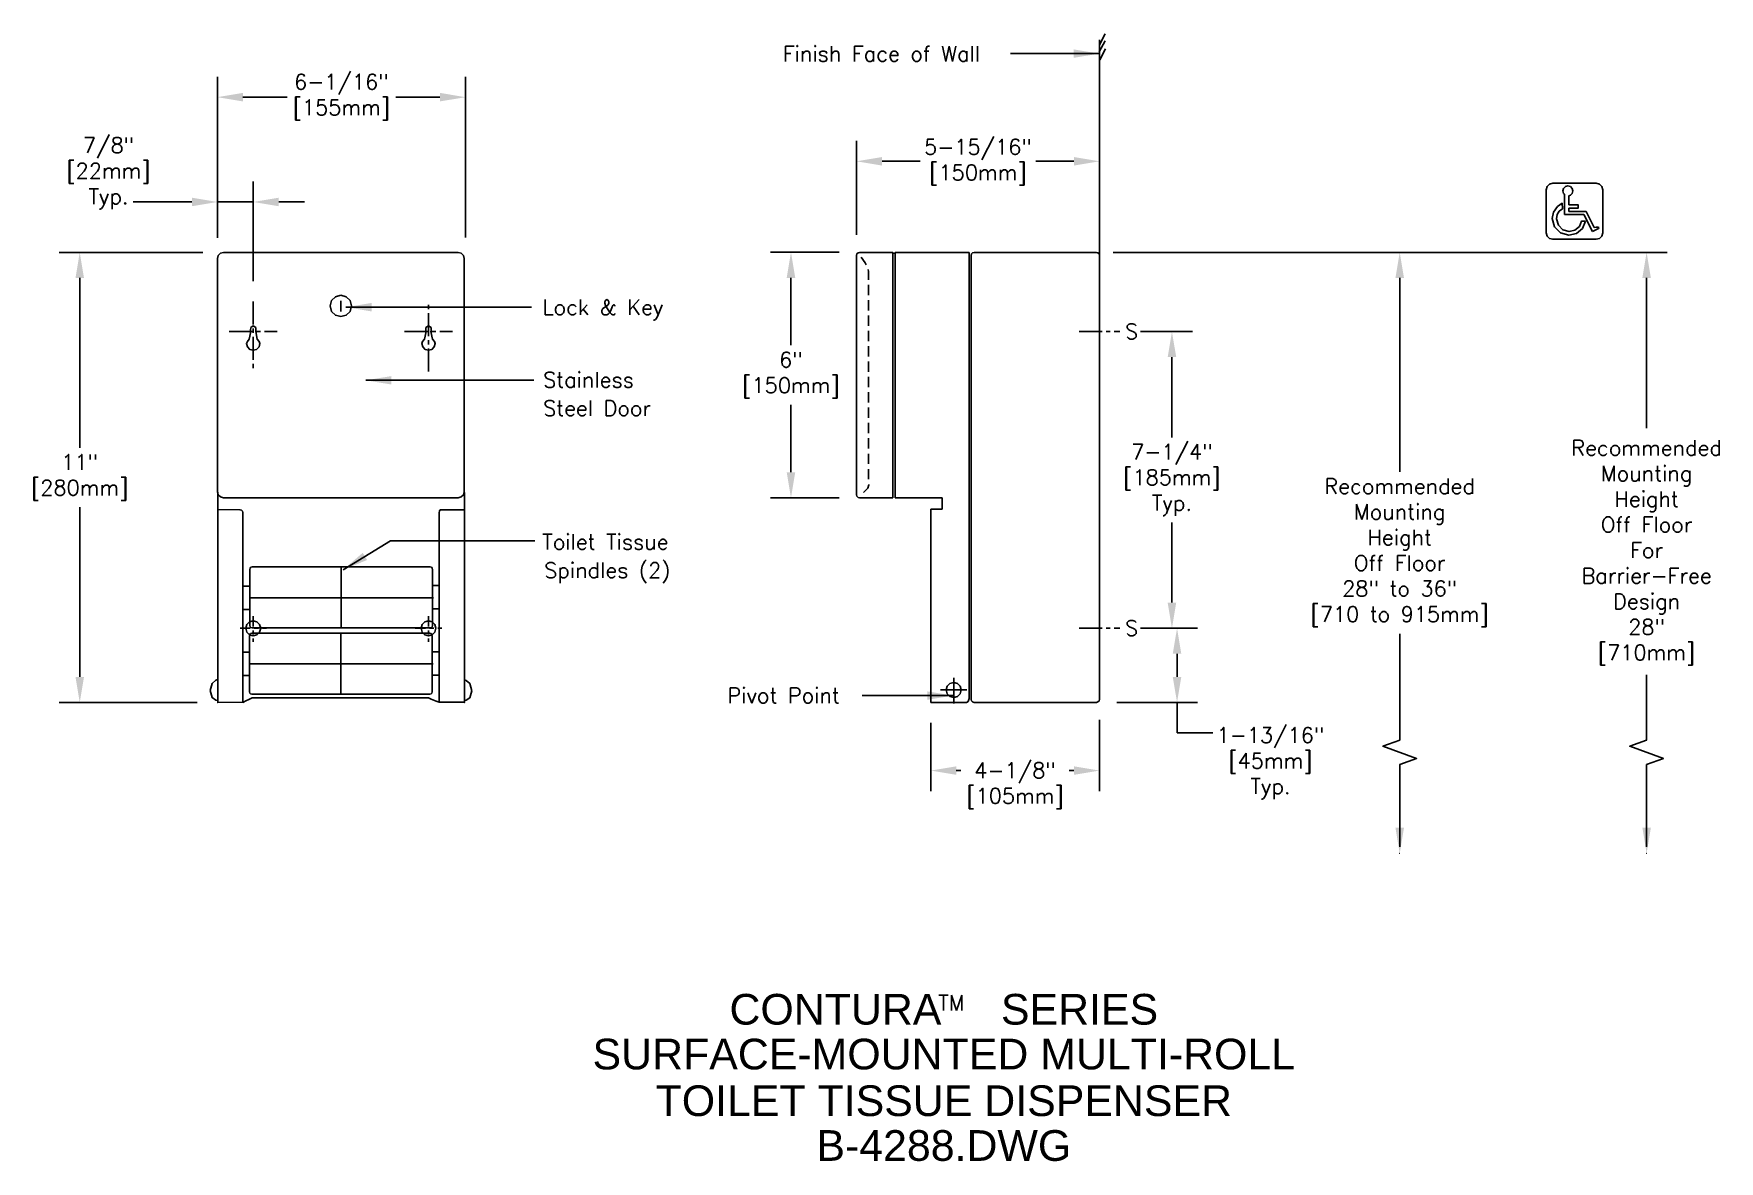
# Model space of a CAD drawing. Extents: x 0.4 to 41.6, y 0.2 to 27.8.
import ezdxf
from ezdxf.enums import TextEntityAlignment as Align

# ---------------------------------------------------------------- set-up
doc = ezdxf.new("R2010")
doc.units = 0
doc.header["$MEASUREMENT"] = 0
doc.header["$PDMODE"] = 35
doc.header["$PDSIZE"] = 0.000315
doc.linetypes.add('CENTER2', pattern=[1.125, 0.75, -0.125, 0.125, -0.125])
doc.linetypes.add('HIDDEN2', pattern=[0.1875, 0.125, -0.0625])
doc.layers.get('0').update_dxf_attribs({"linetype": 'CONTINUOUS'})
doc.layers.get('DEFPOINTS').update_dxf_attribs({"linetype": 'CONTINUOUS'})
for name, color, linetype in [('DETAIL', 4, 'CONTINUOUS'), ('DIM', 1, 'CONTINUOUS'), ('TEXT', 2, 'CONTINUOUS')]:
    doc.layers.add(name, color=color, linetype=linetype)
doc.styles.add('ARIAL_5', font='ARIAL.TTF', dxfattribs={"height": 5})
doc.styles.add('DIM_S_8', font='simplex.shx', dxfattribs={"height": 0.375})
doc.dimstyles.new('DIM_S_7', dxfattribs={"dimtxt": 0.12, "dimasz": 0.625, "dimexe": 0.5, "dimexo": 0.5, "dimgap": 0.09375, "dimtad": 1, "dimtih": 1, "dimtoh": 1, "dimdec": 4, "dimrnd": 0.0625, "dimzin": 0, "dimtxsty": 'DIM_S_8', "dimcen": 0.09375, "dimaunit": 1, "dimazin": 3, "dimtfac": 1, "dimtdec": 4, "dimtofl": 0, "dimtmove": 0, "dimatfit": 3, "dimtolj": 1, "dimtzin": 0})

# ---------------------------------------------------------------- blocks, each defined once
blk = doc.blocks.new('TBLK_TX')
blk = doc.blocks.new('*D1')
at = {"color": 0, "linetype": 'BYBLOCK'}
for p, q in [((183.319, 39.718), (179.807, 39.718)), ((180.307, 39.093), (180.307, 34.945)), ((180.307, 29.341), (180.307, 33.489)), ((183.178, 28.716), (179.807, 28.716))]:
    blk.add_line(p, q, dxfattribs=at)
for points in [[(180.203, 39.093), (180.411, 39.093), (180.307, 39.718)], [(180.203, 29.341), (180.411, 29.341), (180.307, 28.716)]]:
    blk.add_solid(points, dxfattribs=at)
at = {"layer": 'DEFPOINTS', "color": 0, "linetype": 'BYBLOCK'}
for p in [(183.819, 39.718), (180.307, 28.716), (183.678, 28.716)]:
    blk.add_point(p, dxfattribs=at)
at = {"color": 0, "linetype": 'BYBLOCK', "insert": (180.307, 34.217), "char_height": 0.375, "attachment_point": 5, "style": 'DIM_S_8'}
blk.add_mtext('\\A1;11"\\P[280mm]', dxfattribs=at)
blk = doc.blocks.new('*D2')
at = {"color": 0, "linetype": 'BYBLOCK'}
for p, q in [((145.354, 41.861), (145.354, 45.802)), ((151.416, 41.875), (151.416, 45.802)), ((145.979, 45.302), (147.059, 45.302)), ((150.791, 45.302), (149.711, 45.302))]:
    blk.add_line(p, q, dxfattribs=at)
for points in [[(145.979, 45.407), (145.979, 45.198), (145.354, 45.302)], [(150.791, 45.407), (150.791, 45.198), (151.416, 45.302)]]:
    blk.add_solid(points, dxfattribs=at)
at = {"layer": 'DEFPOINTS', "color": 0, "linetype": 'BYBLOCK'}
for p in [(151.416, 45.302), (145.354, 41.361), (151.416, 41.375)]:
    blk.add_point(p, dxfattribs=at)
at = {"color": 0, "linetype": 'BYBLOCK', "insert": (148.385, 45.302), "char_height": 0.375, "attachment_point": 5, "style": 'DIM_S_8'}
blk.add_mtext('\\A1;6-1/16"\\P[155mm]', dxfattribs=at)
blk = doc.blocks.new('*D5')
at = {"color": 0, "linetype": 'BYBLOCK'}
for p, q in [((158.243, 41.561), (156.567, 41.561)), ((157.067, 40.936), (157.067, 39.288)), ((157.067, 36.186), (157.067, 37.833)), ((158.243, 35.561), (156.567, 35.561))]:
    blk.add_line(p, q, dxfattribs=at)
for points in [[(156.962, 40.936), (157.171, 40.936), (157.067, 41.561)], [(156.962, 36.186), (157.171, 36.186), (157.067, 35.561)]]:
    blk.add_solid(points, dxfattribs=at)
at = {"layer": 'DEFPOINTS', "color": 0, "linetype": 'BYBLOCK'}
for p in [(158.743, 41.561), (157.067, 35.561), (158.743, 35.561)]:
    blk.add_point(p, dxfattribs=at)
at = {"color": 0, "linetype": 'BYBLOCK', "insert": (157.067, 38.561), "char_height": 0.375, "attachment_point": 5, "style": 'DIM_S_8'}
blk.add_mtext('\\A1;6"\\P[150mm]', dxfattribs=at)
blk = doc.blocks.new('ADA')
at = {"layer": 'DETAIL', "linetype": 'CONTINUOUS'}
for p, q in [((1.017, 0.853), (0.492, 0.853)), ((1.261, 0.358), (1.017, 0.853)), ((1.215, 0.235), (1.3, 0.278)), ((1.3, 0.278), (1.299, 0.282))]:
    blk.add_line(p, q, dxfattribs=at)
for points in [[(1.328, 0), (1.431, 0.028), (1.503, 0.1), (1.531, 0.202), (1.531, 1.514), (1.503, 1.616), (1.431, 1.688), (1.328, 1.716), (0, 1.716), (-0.102, 1.688), (-0.175, 1.616), (-0.203, 1.514), (-0.203, 0.202), (-0.175, 0.1), (-0.102, 0.028), (0, 0)], [(0.997, 0.551), (0.905, 0.333), (0.727, 0.181), (0.491, 0.125), (0.233, 0.194), (0.049, 0.378), (-0.021, 0.635), (0.026, 0.833), (0.142, 1), (0.293, 1.1), (0.295, 0.934), (0.193, 0.86), (0.137, 0.758), (0.12, 0.624), (0.172, 0.431), (0.31, 0.294), (0.504, 0.242), (0.68, 0.282), (0.814, 0.393), (0.883, 0.555)]]:
    blk.add_lwpolyline(points, close=True, dxfattribs=at)
for points in [[(0.492, 1.332), (0.54, 1.345), (0.595, 1.4), (0.616, 1.477), (0.595, 1.554), (0.54, 1.609), (0.463, 1.629), (0.386, 1.609), (0.331, 1.554), (0.31, 1.477), (0.331, 1.4), (0.355, 1.376)], [(0.355, 1.376), (0.355, 0.757)], [(0.492, 1.051), (0.492, 1.332)], [(0.492, 0.955), (0.78, 0.955), (0.78, 1.051), (0.492, 1.051)], [(0.355, 0.757), (0.492, 0.757)], [(0.492, 0.853), (0.492, 0.955)], [(0.492, 0.757), (0.948, 0.757)], [(0.948, 0.757), (1.215, 0.235)], [(1.299, 0.282), (1.359, 0.307), (1.398, 0.335), (1.407, 0.361), (1.382, 0.375), (1.329, 0.374), (1.261, 0.358)]]:
    blk.add_lwpolyline(points, dxfattribs=at)
blk = doc.blocks.new('*D15')
at = {"color": 0, "linetype": 'BYBLOCK'}
for p, q in [((180.202, 40.07), (180.202, 41.45)), ((181.077, 39.016), (181.077, 41.45)), ((179.577, 40.95), (178.952, 40.95)), ((180.202, 40.95), (181.077, 40.95)), ((181.702, 40.95), (182.327, 40.95))]:
    blk.add_line(p, q, dxfattribs=at)
for points in [[(179.577, 41.054), (179.577, 40.846), (180.202, 40.95)], [(181.702, 41.054), (181.702, 40.846), (181.077, 40.95)]]:
    blk.add_solid(points, dxfattribs=at)
at = {"layer": 'DEFPOINTS', "color": 0, "linetype": 'BYBLOCK'}
for p in [(181.077, 40.95), (180.202, 39.57), (181.077, 38.516)]:
    blk.add_point(p, dxfattribs=at)
at = {"color": 0, "linetype": 'BYBLOCK', "insert": (177.541, 41.649), "char_height": 0.375, "attachment_point": 5, "style": 'DIM_S_8'}
blk.add_mtext('\\A1;7/8"\\P[22mm]\\PTyp.', dxfattribs=at)
blk = doc.blocks.new('*D16')
at = {"color": 0, "linetype": 'BYBLOCK'}
for p, q in [((195.822, 40.145), (195.822, 42.444)), ((201.76, 40.145), (201.76, 42.444)), ((196.447, 41.944), (197.376, 41.944)), ((201.135, 41.944), (200.206, 41.944))]:
    blk.add_line(p, q, dxfattribs=at)
for points in [[(196.447, 42.048), (196.447, 41.84), (195.822, 41.944)], [(201.135, 42.048), (201.135, 41.84), (201.76, 41.944)]]:
    blk.add_solid(points, dxfattribs=at)
at = {"layer": 'DEFPOINTS', "color": 0, "linetype": 'BYBLOCK'}
for p in [(201.76, 41.944), (195.822, 39.645), (201.76, 39.645)]:
    blk.add_point(p, dxfattribs=at)
at = {"color": 0, "linetype": 'BYBLOCK', "insert": (198.791, 41.92), "char_height": 0.375, "attachment_point": 5, "style": 'DIM_S_8'}
blk.add_mtext('\\A1;5-15/16"\\P[150mm]', dxfattribs=at)
blk = doc.blocks.new('*D17')
at = {"color": 0, "linetype": 'BYBLOCK'}
for p, q in [((197.635, 28.219), (197.635, 26.553)), ((201.76, 28.293), (201.76, 26.553)), ((198.26, 27.053), (198.371, 27.053)), ((201.135, 27.053), (201.023, 27.053))]:
    blk.add_line(p, q, dxfattribs=at)
for points in [[(198.26, 27.157), (198.26, 26.949), (197.635, 27.053)], [(201.135, 27.157), (201.135, 26.949), (201.76, 27.053)]]:
    blk.add_solid(points, dxfattribs=at)
at = {"layer": 'DEFPOINTS', "color": 0, "linetype": 'BYBLOCK'}
for p in [(197.635, 28.719), (201.76, 28.793), (201.76, 27.053)]:
    blk.add_point(p, dxfattribs=at)
at = {"color": 0, "linetype": 'BYBLOCK', "insert": (199.697, 26.684), "char_height": 0.375, "attachment_point": 5, "style": 'DIM_S_8'}
blk.add_mtext('\\A1;4-1/8"\\P[105mm]', dxfattribs=at)
blk = doc.blocks.new('*D18')
at = {"color": 0, "linetype": 'BYBLOCK'}
for p, q in [((202.76, 30.532), (204.156, 30.532)), ((203.656, 29.344), (203.656, 29.907)), ((202.186, 28.719), (204.156, 28.719))]:
    blk.add_line(p, q, dxfattribs=at)
for points in [[(203.551, 29.907), (203.76, 29.907), (203.656, 30.532)], [(203.551, 29.344), (203.76, 29.344), (203.656, 28.719)]]:
    blk.add_solid(points, dxfattribs=at)
at = {"layer": 'DEFPOINTS', "color": 0, "linetype": 'BYBLOCK'}
for p in [(202.26, 30.532), (203.656, 30.532), (201.686, 28.719)]:
    blk.add_point(p, dxfattribs=at)
at = {"color": 0, "linetype": 'BYBLOCK', "insert": (205.94, 27.231), "char_height": 0.375, "attachment_point": 5, "style": 'DIM_S_8'}
blk.add_mtext('\\A1;1-13/16"\\P[45mm]\\PTyp.', dxfattribs=at)
blk = doc.blocks.new('*D19')
at = {"color": 0, "linetype": 'BYBLOCK'}
for p, q in [((202.76, 37.782), (204.031, 37.782)), ((203.531, 37.157), (203.531, 35.197)), ((203.531, 31.157), (203.531, 33.117)), ((202.76, 30.532), (204.031, 30.532))]:
    blk.add_line(p, q, dxfattribs=at)
for points in [[(203.427, 37.157), (203.636, 37.157), (203.531, 37.782)], [(203.427, 31.157), (203.636, 31.157), (203.531, 30.532)]]:
    blk.add_solid(points, dxfattribs=at)
at = {"layer": 'DEFPOINTS', "color": 0, "linetype": 'BYBLOCK'}
for p in [(202.26, 37.782), (203.531, 37.782), (202.26, 30.532)]:
    blk.add_point(p, dxfattribs=at)
at = {"color": 0, "linetype": 'BYBLOCK', "insert": (203.531, 34.157), "char_height": 0.375, "attachment_point": 5, "style": 'DIM_S_8'}
blk.add_mtext('\\A1;7-1/4"\\P[185mm]\\PTyp.', dxfattribs=at)

msp = doc.modelspace()

# ---------------------------------------------------------------- linework, layer by layer
at = {"layer": 'DETAIL', "linetype": 'CONTINUOUS'}
for p, q in [((26.49572, 22.33641), (26.49572, 27.60248)), ((10.82465, 22.40921), (5.08563, 22.40921)), ((21.49886, 22.41028), (23.30822, 22.41028)), ((21.49886, 16.41211), (21.49886, 22.41028)), ((23.30822, 22.41028), (23.30822, 11.50746)), ((22.64739, 16.41211), (21.49886, 16.41211)), ((22.37072, 11.41056), (22.37072, 16.13521)), ((22.37072, 16.13521), (22.64739, 16.13521)), ((22.64739, 16.13521), (22.64739, 16.41211)), ((23.24823, 11.41056), (22.37072, 11.41056))]:
    msp.add_line(p, q, dxfattribs=at)
at = {"layer": 'DETAIL', "linetype": 'CENTER2', "ltscale": 0.75}
for p, q in [((5.22722, 20.47306), (6.39894, 20.47306)), ((9.51134, 20.47306), (10.68305, 20.47306)), ((25.99572, 20.47306), (26.99572, 20.47306)), ((25.99572, 13.22306), (26.99572, 13.22306))]:
    msp.add_line(p, q, dxfattribs=at)
at = {"layer": 'DETAIL', "linetype": 'CONTINUOUS'}
for points in [[(26.49465, 27.48429), (26.63613, 27.75348)], [(26.48982, 27.3073), (26.63121, 27.57658)], [(26.50162, 27.1186), (26.64301, 27.38779)], [(5.08563, 22.40921), (5.01116, 22.38906), (4.95823, 22.3361), (4.93808, 22.26157)], [(4.93808, 22.26157), (4.93808, 16.55859)], [(10.97219, 22.26157), (10.95205, 22.3361), (10.89912, 22.38906), (10.82465, 22.40921)], [(10.97219, 16.55859), (10.97219, 22.26157)], [(20.63199, 22.41028), (20.59476, 22.4002), (20.56829, 22.37371), (20.55822, 22.33641)], [(20.55822, 22.33641), (20.55822, 16.48589)], [(21.44351, 22.41028), (20.63199, 22.41028)], [(21.44351, 16.41211), (21.44351, 22.41028)], [(21.44351, 22.39183), (21.49886, 22.39183)], [(23.35888, 22.33641), (23.36895, 22.37371), (23.39541, 22.4002), (23.43265, 22.41028)], [(23.35888, 11.48443), (23.35888, 22.33641)], [(23.43265, 22.41028), (26.42201, 22.41028)], [(26.42201, 22.41028), (26.45923, 22.4002), (26.48566, 22.37371), (26.49572, 22.33641)], [(26.49572, 22.33641), (26.49572, 11.48443)], [(7.95429, 21.36087), (7.82268, 21.32525), (7.72914, 21.23163), (7.69354, 21.09989)], [(7.69354, 21.09989), (7.72914, 20.96817), (7.82268, 20.87453), (7.95429, 20.83888)], [(7.95403, 21.22808), (7.95683, 20.96045)], [(8.21511, 21.09989), (8.17952, 21.23163), (8.08596, 21.32525), (7.95429, 21.36087)], [(7.95429, 20.83888), (8.08596, 20.87453), (8.17952, 20.96817), (8.21511, 21.09989)], [(4.93808, 16.55859), (4.95823, 16.48412), (5.01116, 16.43115), (5.08563, 16.41098)], [(4.9458, 16.54639), (4.9446, 16.43202), (4.94489, 16.22977), (4.94529, 16.12185)], [(10.82465, 16.41098), (10.89912, 16.43115), (10.95205, 16.48412), (10.97219, 16.55859)], [(20.55822, 16.48589), (20.56829, 16.44866), (20.59476, 16.42219), (20.63199, 16.41211)], [(5.08563, 16.41098), (10.82465, 16.41098)], [(20.63199, 16.41211), (21.44351, 16.41211)], [(5.72862, 14.66064), (5.73678, 14.69072), (5.75818, 14.71215), (5.78822, 14.72031)], [(5.72862, 13.28902), (5.72862, 14.66064)], [(5.78822, 14.72031), (10.13891, 14.72031)], [(7.96356, 14.72031), (7.96356, 13.22936)], [(10.13891, 14.72031), (10.16893, 14.71215), (10.19034, 14.69072), (10.19851, 14.66064)], [(10.19851, 14.66064), (10.19851, 13.28902)], [(5.5602, 13.68494), (5.72862, 13.68494), (5.72862, 14.25438), (5.5603, 14.25438)], [(10.35965, 14.2647), (10.19853, 14.2647), (10.19853, 13.69526)], [(5.74934, 13.96963), (10.21916, 13.96963)], [(10.19853, 13.69526), (10.35976, 13.69526)], [(5.78822, 13.22936), (5.75818, 13.23752), (5.73678, 13.25894), (5.72862, 13.28902)], [(10.13891, 13.22936), (5.78822, 13.22936)], [(10.19851, 13.28902), (10.19034, 13.25894), (10.16893, 13.23752), (10.13891, 13.22936)], [(5.71844, 13.04163), (5.72662, 13.07166), (5.74805, 13.09306), (5.77804, 13.10123)], [(5.71844, 11.66992), (5.71844, 13.04163)], [(5.77804, 13.10123), (10.12873, 13.10123)], [(7.95339, 13.10123), (7.95339, 11.61032)], [(10.12873, 13.10123), (10.15876, 13.09306), (10.18017, 13.07166), (10.18833, 13.04163)], [(10.18833, 13.04163), (10.18833, 11.66992)], [(5.55989, 12.06584), (5.71846, 12.06584), (5.71846, 12.63528), (5.55999, 12.63528)], [(10.35997, 12.64569), (10.18835, 12.64569), (10.18835, 12.07625)], [(4.94807, 11.96716), (4.90056, 11.95066), (4.81231, 11.87426), (4.76479, 11.69755)], [(5.73919, 12.35062), (10.20908, 12.35062)], [(10.18835, 12.07625), (10.36008, 12.07625)], [(22.93321, 12.01035), (22.93321, 11.38287)], [(4.76479, 11.69755), (4.81231, 11.52843), (4.90056, 11.46612), (4.94807, 11.45722)], [(5.77804, 11.61032), (5.74805, 11.61849), (5.72662, 11.6399), (5.71844, 11.66992)], [(10.12873, 11.61032), (5.77804, 11.61032)], [(10.18833, 11.66992), (10.18017, 11.6399), (10.15876, 11.61849), (10.12873, 11.61032)], [(22.61049, 11.71509), (23.25601, 11.71509)], [(5.56589, 11.41056), (5.61638, 11.43982), (5.72605, 11.49257), (5.78599, 11.52024)], [(5.78599, 11.52024), (10.09529, 11.52024)], [(10.09529, 11.52024), (10.16506, 11.49188), (10.28671, 11.43844), (10.36021, 11.41254)], [(23.30822, 11.50746), (23.30599, 11.48233), (23.29044, 11.43569), (23.24823, 11.41056)], [(23.43265, 11.41056), (23.39541, 11.42064), (23.36895, 11.44714), (23.35888, 11.48443)], [(26.42201, 11.41056), (23.43265, 11.41056)], [(26.49572, 11.48443), (26.48566, 11.44714), (26.45923, 11.42064), (26.42201, 11.41056)]]:
    msp.add_lwpolyline(points, dxfattribs=at)
at = {"layer": 'DETAIL', "linetype": 'HIDDEN2', "ltscale": 2, "flags": 128}
msp.add_lwpolyline([(20.72881, 16.53671), (20.83691, 16.64945), (20.85895, 16.72839), (20.85331, 16.75812), (20.85331, 21.94426), (20.8323, 22.00955), (20.77133, 22.15276), (20.67347, 22.29494)], dxfattribs=at)
at = {"layer": 'DETAIL', "linetype": 'CENTER2', "ltscale": 0.75}
for points in [[(5.81308, 21.20746), (5.81308, 19.49851)], [(10.09719, 19.49851), (10.09719, 21.20746)]]:
    msp.add_lwpolyline(points, dxfattribs=at)
at = {"layer": 'DETAIL', "linetype": 'CONTINUOUS'}
for points in [[(5.81308, 20.0165), (5.73008, 20.03897), (5.67109, 20.09799), (5.64864, 20.18101), (5.66987, 20.23374), (5.71421, 20.29077), (5.75267, 20.47306), (5.74536, 20.50717), (5.75147, 20.57217), (5.81308, 20.61201), (5.87469, 20.57217), (5.88081, 20.50717), (5.87349, 20.47306), (5.91195, 20.29077), (5.95629, 20.23374), (5.97752, 20.18101), (5.95508, 20.09799), (5.89609, 20.03897)], [(10.09719, 20.0165), (10.01419, 20.03897), (9.9552, 20.09799), (9.93275, 20.18101), (9.95398, 20.23374), (9.99832, 20.29077), (10.03678, 20.47306), (10.02947, 20.50717), (10.03558, 20.57217), (10.09719, 20.61201), (10.1588, 20.57217), (10.16492, 20.50717), (10.15761, 20.47306), (10.19606, 20.29077), (10.2404, 20.23374), (10.26163, 20.18101), (10.23919, 20.09799), (10.1802, 20.03897)], [(10.97417, 16.54328), (10.97465, 16.11874), (10.97509, 11.96293), (11.01939, 11.94757), (11.10764, 11.87119), (11.15515, 11.69444), (11.10764, 11.5253), (11.01939, 11.46299), (10.97514, 11.4547)], [(4.94489, 11.40933), (4.94456, 11.40857), (4.94423, 11.40781), (4.94489, 11.40933), (4.94529, 16.12185), (4.94487, 16.176), (4.94445, 16.14724), (4.94529, 16.12185), (5.48687, 16.11916), (5.52411, 16.11027), (5.55057, 16.08599), (5.56065, 16.04989), (5.55976, 11.41189), (5.5598, 11.41191), (5.56007, 11.41208), (5.56081, 11.41254)], [(10.97514, 11.41254), (10.97483, 11.40608), (10.97499, 11.41254), (10.97514, 11.41254), (10.97465, 16.11874), (10.97465, 16.17282), (10.97465, 16.14299), (10.97465, 16.11916), (10.43308, 16.11916), (10.38241, 16.11398), (10.36329, 16.09604), (10.3593, 16.04685), (10.36021, 11.41254), (10.36021, 11.41254), (10.36021, 11.41254), (10.36021, 11.41254)], [(5.81308, 13.40579), (5.72095, 13.38084), (5.65546, 13.31529), (5.63054, 13.22306), (5.65546, 13.13086), (5.72095, 13.0653), (5.81308, 13.04036), (5.90525, 13.0653), (5.97078, 13.13086), (5.99572, 13.22306), (5.97078, 13.31529), (5.90525, 13.38084)], [(10.09719, 13.40579), (10.00506, 13.38084), (9.93957, 13.31529), (9.91465, 13.22306), (9.93957, 13.13086), (10.00506, 13.0653), (10.09719, 13.04036), (10.18936, 13.0653), (10.25489, 13.13086), (10.27983, 13.22306), (10.25489, 13.31529), (10.18936, 13.38084)], [(22.93321, 11.8978), (22.84108, 11.87285), (22.77559, 11.80731), (22.75067, 11.71509), (22.77559, 11.62287), (22.84108, 11.55731), (22.93321, 11.53237), (23.02537, 11.55731), (23.0909, 11.62287), (23.11585, 11.71509), (23.0909, 11.80731), (23.02537, 11.87285)]]:
    msp.add_lwpolyline(points, close=True, dxfattribs=at)
at = {"layer": 'DETAIL', "linetype": 'CENTER2', "ltscale": 0.333333}
for points in [[(5.49038, 13.22306), (6.1359, 13.22306)], [(5.81308, 13.51841), (5.81308, 12.89084)], [(9.77449, 13.22306), (10.42001, 13.22306)], [(10.09719, 13.51841), (10.09719, 12.89084)]]:
    msp.add_lwpolyline(points, dxfattribs=at)
at = {"layer": 'DIM', "linetype": 'CONTINUOUS'}
for p, q in [((3.68808, 23.64126), (2.88027, 23.64126)), ((26.82703, 22.41028), (34.33418, 22.41028)), ((33.55738, 22.41028), (40.3687, 22.41028)), ((33.83418, 21.78528), (33.83418, 17.04506)), ((39.8687, 21.78528), (39.8687, 18.1143)), ((33.83418, 10.48932), (33.83418, 13.0897)), ((39.8687, 10.48932), (39.8687, 12.08219)), ((28.39165, 11.41056), (28.39165, 10.66669)), ((28.39165, 10.66669), (29.26528, 10.66669)), ((33.83418, 8.34948), (33.83418, 9.88932)), ((39.8687, 8.34948), (39.8687, 9.88932))]:
    msp.add_line(p, q, dxfattribs=at)
for points in [[(33.83418, 7.88073), (33.83418, 9.88932), (34.2463, 10.03932), (33.42205, 10.33932), (33.83418, 10.48932), (33.83418, 12.51735)], [(39.8687, 7.88073), (39.8687, 9.88932), (40.28083, 10.03932), (39.45658, 10.33932), (39.8687, 10.48932), (39.8687, 12.08219)]]:
    msp.add_lwpolyline(points, dxfattribs=at)
for p in [(33.83418, 7.72448), (39.8687, 7.72448)]:
    msp.add_point(p, dxfattribs=at)
for points in [[(33.73001, 21.78528), (33.93834, 21.78528), (33.83418, 22.41028)], [(39.76454, 21.78528), (39.97287, 21.78528), (39.8687, 22.41028)], [(33.73001, 8.34948), (33.93834, 8.34948), (33.83418, 7.72448)], [(39.76454, 8.34948), (39.97287, 8.34948), (39.8687, 7.72448)]]:
    msp.add_solid(points, dxfattribs=at)

# ---------------------------------------------------------------- block references
at = {"linetype": 'CONTINUOUS', "xscale": 0.8, "yscale": 0.8, "zscale": 0.8}
msp.add_blockref('ADA', (37.57383, 22.72846), dxfattribs=at)
at = {"layer": 'TEXT', "linetype": 'CONTINUOUS'}
ref = msp.add_blockref('TBLK_TX', (22.69142, 3.53597), dxfattribs=dict(at, xscale=0.15, yscale=0.15, zscale=0.15))
ref.add_attrib('TITLE', 'CONTURA     SERIES', dxfattribs={"layer": '0', "height": 0.75, "style": 'ARIAL_5'}).set_placement((22.69142, 3.53597), align=Align.CENTER)
ref.add_attrib('DWG_NAME', 'SURFACE-MOUNTED MULTI-ROLL', dxfattribs={"layer": '0', "height": 0.75, "style": 'ARIAL_5'}).set_placement((22.69142, 2.44133), align=Align.CENTER)
ref = msp.add_blockref('TBLK_TX', (22.69142, 1.30076), dxfattribs=dict(at, xscale=0.15, yscale=0.15, zscale=0.15))
ref.add_attrib('TITLE', 'TOILET TISSUE DISPENSER', dxfattribs={"layer": '0', "height": 0.75, "style": 'ARIAL_5'}).set_placement((22.69142, 1.30076), align=Align.CENTER)
ref.add_attrib('DWG_NAME', 'B-4288.DWG', dxfattribs={"layer": '0', "height": 0.75, "style": 'ARIAL_5'}).set_placement((22.69142, 0.20612), align=Align.CENTER)

# ---------------------------------------------------------------- texts
at = {"layer": 'DIM', "linetype": 'CONTINUOUS', "style": 'DIM_S_8'}
for s, p in [('Finish Face of Wall', (18.75725, 27.07646)), ('Lock & Key', (12.88332, 20.87936)), ('S', (27.12107, 20.29089)), ('Stainless', (12.89917, 19.10653)), ('Steel Door', (12.89912, 18.41185)), ('Toilet Tissue', (12.87925, 15.14667)), ('Spindles (2)', (12.92596, 14.45196)), ('S', (27.12107, 13.04089)), ('Pivot Point', (17.40253, 11.39355))]:
    msp.add_text(s, height=0.375, dxfattribs=at).set_placement(p)
at = {"layer": 'DIM', "linetype": 'CONTINUOUS', "char_height": 0.375, "attachment_point": 5, "style": 'DIM_S_8'}
for s, insert in [('Recommended\\PMounting\\PHeight\\POff Floor\\PFor\\PBarrier-Free\\PDesign\\P28"\\P[710mm]', (39.8687, 15.06738)), ('Recommended\\PMounting\\PHeight\\POff Floor\\P28" to 36"\\P[710 to 915mm]', (33.83418, 15.06738))]:
    msp.add_mtext(s, dxfattribs=dict(at, insert=insert))
at = {"layer": 'TEXT', "linetype": 'CONTINUOUS', "style": 'DIM_S_8'}
msp.add_text('TM', height=0.375, dxfattribs=at).set_placement((22.55467, 3.88206))

# ---------------------------------------------------------------- dimensions: what is measured, and where the dimension line sits
at = {"layer": 'DIM', "linetype": 'CONTINUOUS'}
for base, p1, p2, text, picture, middle, set_off in [((11.00069, 26.20273), (4.93808, 22.26157), (11.00069, 22.27579), '6-1/16"\\P[155mm]', '*D2', (7.96939, 26.20273), (-140.41566, -19.09964)), ((5.81308, 23.64126), (4.93808, 22.26157), (5.81308, 21.20746), '7/8"\\P[22mm]\\PTyp.', '*D15', (2.27696, 24.34037), (-175.26391, -17.30864)), ((26.49572, 24.63553), (20.55822, 22.33641), (26.49572, 22.33641), '5-15/16"\\P[150mm]', '*D16', (23.52697, 24.6112), (-175.26391, -17.30864)), ((26.49572, 9.74468), (22.37072, 11.41056), (26.49572, 11.48443), '4-1/8"\\P[105mm]', '*D17', (24.43322, 9.37577), (-175.26391, -17.30864))]:
    dim = msp.add_linear_dim(base=base, p1=p1, p2=p2, text=text, dimstyle='DIM_S_7', override={"dimpost": '\\X'}, dxfattribs=at)
    dim.commit()
    dim.dimension.update_dxf_attribs({"geometry": picture, "text_midpoint": middle, "dimtype": 160, "insert": set_off})
for base, p1, p2, text, picture, middle, set_off in [((1.57335, 11.40781), (5.08563, 22.40921), (4.94423, 11.40781), '11"\\P[280mm]', '*D1', (1.57335, 16.90851), (-178.73366, -17.30864)), ((18.95584, 16.41028), (20.63199, 22.41028), (20.63199, 16.41028), '6"\\P[150mm]', '*D5', (18.95584, 19.41028), (-138.11074, -19.15029)), ((28.26748, 20.47306), (26.99572, 13.22306), (26.99572, 20.47306), '7-1/4"\\P[185mm]\\PTyp.', '*D19', (28.26748, 16.84806), (-175.26391, -17.30864))]:
    dim = msp.add_linear_dim(base=base, p1=p1, p2=p2, angle=90, text=text, dimstyle='DIM_S_7', override={"dimpost": '\\X'}, dxfattribs=at)
    dim.commit()
    dim.dimension.update_dxf_attribs({"geometry": picture, "text_midpoint": middle, "insert": set_off})
dim = msp.add_linear_dim(base=(28.39165, 13.22306), p1=(26.42201, 11.41056), p2=(26.99572, 13.22306), angle=90, text='1-13/16"\\P[45mm]\\PTyp.', dimstyle='DIM_S_7', override={"dimpost": '\\X'}, dxfattribs=at)
dim.commit()
dim.dimension.update_dxf_attribs({"geometry": '*D18', "text_midpoint": (30.6765, 9.92193), "dimtype": 160, "insert": (-175.26391, -17.30864)})

# ---------------------------------------------------------------- leaders
for points in [[(26.49217, 27.26701), (24.32013, 27.26701)], [(8.08063, 21.06957), (12.61687, 21.06957)], [(8.56359, 19.28275), (12.66951, 19.28275)], [(8.01087, 14.65145), (9.16895, 15.36263), (12.69583, 15.36263)], [(22.91658, 11.57719), (20.6982, 11.57719)]]:
    msp.add_leader(points, dimstyle='DIM_S_7', dxfattribs=at)

doc.saveas('drawing.dxf')
